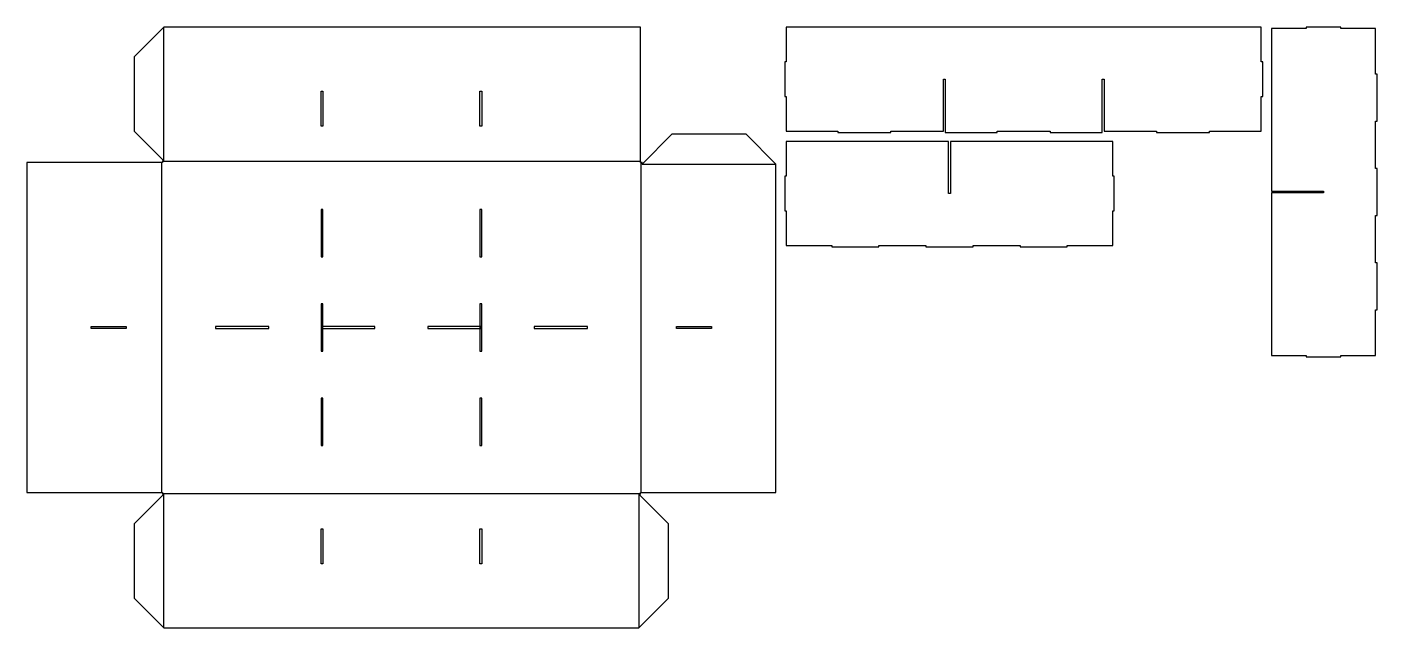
# Model space of a CAD drawing. Header units: millimetres. Extents: x 5 to 460, y 93 to 295.
import ezdxf

# ---------------------------------------------------------------- set-up
doc = ezdxf.new("R2010")
doc.units = ezdxf.units.MM
doc.layers.add('CUT', color=1, linetype='CONTINUOUS')
doc.layers.add('SCORE', color=5, linetype='CONTINUOUS')

msp = doc.modelspace()

# ---------------------------------------------------------------- linework, layer by layer
at = {"layer": 'CUT'}
for points in [[(5, 138.4), (50.6, 138.4), (50.6, 137.8), (51.1, 137.8), (41.1, 127.8), (41.1, 102.8), (51.1, 92.8), (211.1, 92.8), (221.1, 102.8), (221.1, 127.8), (211.1, 137.8), (211.6, 137.8), (211.6, 138.4), (257.2, 138.4), (257.2, 248.9), (247.2, 258.9), (222.2, 258.9), (212.2, 248.9), (212.2, 249.4), (211.6, 249.4), (211.6, 295), (51.1, 295), (41.1, 285), (41.1, 260), (51.1, 250), (50.6, 250), (50.6, 249.4), (5, 249.4)], [(260.7, 260), (278.0889, 260), (278.0889, 259.5), (295.9778, 259.5), (295.9778, 260), (313.65, 260), (313.65, 277.5), (314.25, 277.5), (314.25, 259.5), (331.7556, 259.5), (331.7556, 260), (349.6444, 260), (349.6444, 259.5), (367.15, 259.5), (367.15, 277.5), (367.75, 277.5), (367.75, 260), (385.4222, 260), (385.4222, 259.5), (403.3111, 259.5), (403.3111, 260), (420.7, 260), (420.7, 271.6667), (421.2, 271.6667), (421.2, 283.3333), (420.7, 283.3333), (420.7, 295), (260.7, 295), (260.7, 283.3333), (260.2, 283.3333), (260.2, 271.6667), (260.7, 271.6667)], [(459.2, 184.5), (459.2, 199.8571), (459.7, 199.8571), (459.7, 215.7143), (459.2, 215.7143), (459.2, 231.5714), (459.7, 231.5714), (459.7, 247.4286), (459.2, 247.4286), (459.2, 263.2857), (459.7, 263.2857), (459.7, 279.1429), (459.2, 279.1429), (459.2, 294.5), (447.5333, 294.5), (447.5333, 295), (435.8667, 295), (435.8667, 294.5), (424.2, 294.5), (424.2, 239.8), (441.7, 239.8), (441.7, 239.2), (424.2, 239.2), (424.2, 184.5), (435.8667, 184.5), (435.8667, 184), (447.5333, 184), (447.5333, 184.5)], [(104.65, 261.6167), (104.05, 261.6167), (104.05, 273.3833), (104.65, 273.3833)], [(158.15, 261.6167), (157.55, 261.6167), (157.55, 273.3833), (158.15, 273.3833)], [(260.7, 221.5), (276.0571, 221.5), (276.0571, 221), (291.9143, 221), (291.9143, 221.5), (307.7714, 221.5), (307.7714, 221), (323.6286, 221), (323.6286, 221.5), (339.4857, 221.5), (339.4857, 221), (355.3429, 221), (355.3429, 221.5), (370.7, 221.5), (370.7, 233.1667), (371.2, 233.1667), (371.2, 244.8333), (370.7, 244.8333), (370.7, 256.5), (316, 256.5), (316, 239), (315.4, 239), (315.4, 256.5), (260.7, 256.5), (260.7, 244.8333), (260.2, 244.8333), (260.2, 233.1667), (260.7, 233.1667)], [(104.05, 217.6357), (104.65, 217.6357), (104.65, 233.5929), (104.05, 233.5929)], [(157.55, 217.6357), (158.15, 217.6357), (158.15, 233.5929), (157.55, 233.5929)], [(104.05, 185.9214), (104.65, 185.9214), (104.65, 201.8786), (104.05, 201.8786)], [(157.55, 185.9214), (158.15, 185.9214), (158.15, 201.8786), (157.55, 201.8786)], [(38.3833, 194.2), (38.3833, 193.6), (26.6167, 193.6), (26.6167, 194.2)], [(68.4389, 193.6), (86.4278, 193.6), (86.4278, 194.2), (68.4389, 194.2)], [(104.2167, 193.6), (122.2056, 193.6), (122.2056, 194.2), (104.2167, 194.2)], [(139.9944, 193.6), (157.9833, 193.6), (157.9833, 194.2), (139.9944, 194.2)], [(175.7722, 193.6), (193.7611, 193.6), (193.7611, 194.2), (175.7722, 194.2)], [(223.8167, 193.6), (223.8167, 194.2), (235.5833, 194.2), (235.5833, 193.6)], [(104.05, 154.2071), (104.65, 154.2071), (104.65, 170.1643), (104.05, 170.1643)], [(157.55, 154.2071), (158.15, 154.2071), (158.15, 170.1643), (157.55, 170.1643)], [(104.05, 126.1833), (104.65, 126.1833), (104.65, 114.4167), (104.05, 114.4167)], [(157.55, 126.1833), (158.15, 126.1833), (158.15, 114.4167), (157.55, 114.4167)]]:
    msp.add_lwpolyline(points, close=True, dxfattribs=at)
at = {"layer": 'SCORE'}
for p, q in [((51.1, 250), (51.1, 295)), ((50.3, 249.4), (50.3, 138.4)), ((211.6, 249.7), (50.6, 249.7)), ((211.9, 138.4), (211.9, 249.4)), ((212.2, 248.9), (257.2, 248.9)), ((50.6, 138.1), (211.6, 138.1)), ((51.1, 92.8), (51.1, 137.8)), ((211.1, 137.8), (211.1, 92.8))]:
    msp.add_line(p, q, dxfattribs=at)

doc.saveas('drawing.dxf')
